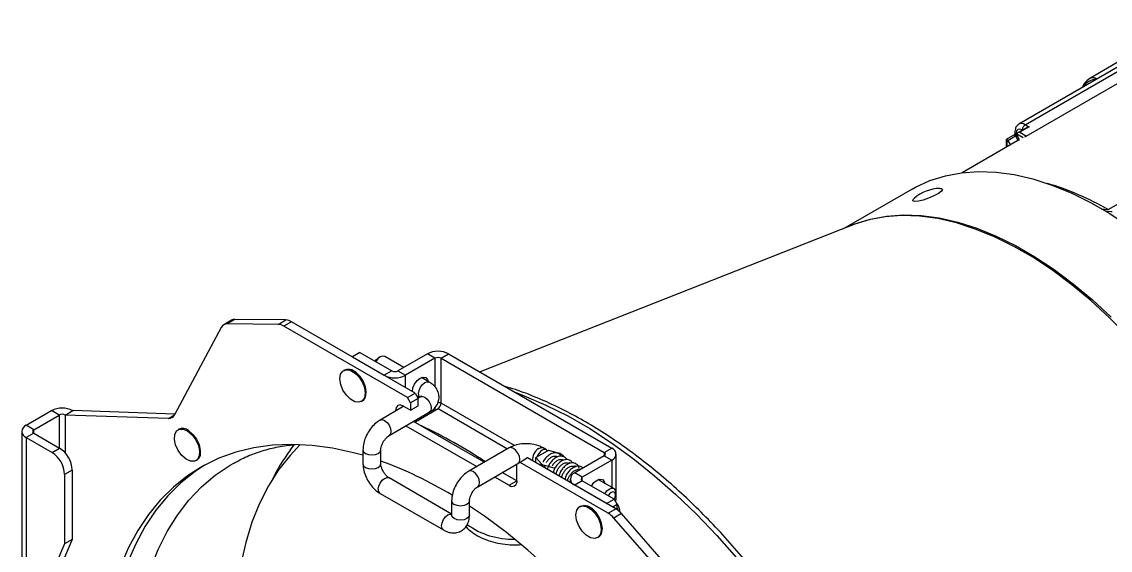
# Model space of a CAD drawing. Extents: x 7 to 113, y 1 to 87.
# Drawn here: x 65.49 to 73.08, y 64.53 to 68.22 of the extents above; entities that cross this region are included whole.
import ezdxf

# ---------------------------------------------------------------- set-up
doc = ezdxf.new("R2010")
doc.units = 0
doc.header["$MEASUREMENT"] = 0
doc.layers.add('OBJECT', color=7, linetype='CONTINUOUS')

msp = doc.modelspace()

# ---------------------------------------------------------------- linework, layer by layer
at = {"layer": 'OBJECT'}
for p, q in [((73.6507, 68.2039), (72.4469, 67.509)), ((72.4915, 67.5043), (73.6755, 68.1878)), ((72.4972, 67.424), (73.8814, 68.2231)), ((73.3959, 68.0934), (72.9411, 67.8261)), ((73.07, 66.9116), (74.9204, 67.9798)), ((72.4991, 67.4832), (72.438, 67.4479)), ((72.5173, 67.4886), (72.453, 67.4515)), ((72.4716, 67.4673), (72.4698, 67.4685)), ((72.4915, 67.5043), (72.5173, 67.4886)), ((72.4385, 67.3931), (72.0511, 67.1694)), ((72.4187, 67.4368), (72.3585, 67.402)), ((72.3585, 67.402), (72.3585, 67.3469)), ((72.3629, 67.3995), (72.3629, 67.3494)), ((72.4239, 67.424), (72.3697, 67.3927)), ((72.3697, 67.3927), (72.3882, 67.3641)), ((72.4191, 67.4559), (72.4186, 67.4356)), ((72.4273, 67.444), (72.4268, 67.4187)), ((72.4414, 67.3947), (72.4268, 67.4187)), ((72.4765, 67.4135), (72.4318, 67.4393)), ((72.4499, 67.3994), (72.4343, 67.43)), ((72.4385, 67.3931), (72.4499, 67.3995)), ((72.453, 67.4515), (72.499, 67.425)), ((72.4883, 67.4196), (72.4972, 67.424)), ((71.7007, 67.0543), (71.2287, 66.7818)), ((71.2839, 66.8036), (68.6852, 65.7779)), ((66.9499, 66.1387), (66.8969, 66.1082)), ((66.9734, 66.1446), (66.9204, 66.114)), ((67.2773, 66.1104), (66.9204, 66.114)), ((67.3303, 66.141), (66.9734, 66.1446)), ((67.2773, 66.1104), (67.3303, 66.141)), ((67.3692, 66.129), (67.3163, 66.0984)), ((68.1796, 65.6), (67.3163, 66.0984)), ((68.2326, 65.6306), (67.3692, 66.129)), ((66.8795, 66.0896), (66.5527, 65.4782)), ((67.8472, 65.9143), (67.7942, 65.8837)), ((67.7942, 65.8837), (68.0169, 65.7551)), ((67.8472, 65.9143), (68.0699, 65.7857)), ((67.9894, 65.8832), (67.9753, 65.875)), ((68.1536, 65.8095), (68.0207, 65.8863)), ((68.3178, 65.9043), (68.1124, 65.7857)), ((68.3708, 65.8737), (68.1654, 65.7551)), ((68.3708, 65.8737), (68.3178, 65.9043)), ((68.3708, 65.8737), (68.3708, 65.6738)), ((68.4132, 65.8737), (68.4663, 65.9043)), ((68.4132, 65.8737), (69.5517, 65.2165)), ((68.4132, 65.5593), (68.4132, 65.8737)), ((68.4663, 65.9043), (69.6047, 65.2471)), ((67.738, 65.7915), (67.7327, 65.7884)), ((67.8206, 65.771), (67.8231, 65.773)), ((67.8263, 65.7702), (67.8234, 65.7686)), ((68.0699, 65.7857), (68.0169, 65.7551)), ((68.1124, 65.7857), (68.1654, 65.7551)), ((68.1654, 65.6694), (68.1654, 65.7551)), ((68.3314, 65.7069), (68.2758, 65.739)), ((67.8859, 65.6603), (67.8888, 65.662)), ((67.8895, 65.6579), (67.8866, 65.6567)), ((67.8577, 65.5719), (67.863, 65.575)), ((68.1796, 65.6), (68.2326, 65.6306)), ((68.2008, 65.5633), (68.1796, 65.6)), ((68.2538, 65.5938), (68.2008, 65.5633)), ((68.2326, 65.6306), (68.2538, 65.5938)), ((68.2421, 65.6141), (68.2636, 65.6017)), ((68.26, 65.6038), (68.2498, 65.6008)), ((68.2689, 65.6048), (68.2528, 65.5955)), ((68.2538, 65.5416), (68.2538, 65.5938)), ((68.2689, 65.6048), (68.2697, 65.6052)), ((65.5173, 65.4058), (65.6942, 65.5079)), ((65.7472, 65.4773), (65.6942, 65.5079)), ((65.7896, 65.4773), (65.8425, 65.5079)), ((66.5561, 65.4846), (65.8425, 65.5079)), ((68.1536, 65.5383), (67.9879, 65.4426)), ((68.0504, 65.3343), (68.3314, 65.4966)), ((68.2008, 65.511), (68.1499, 65.5404)), ((68.2008, 65.5633), (68.2008, 65.511)), ((68.2008, 65.511), (68.2538, 65.5416)), ((68.2291, 65.4285), (68.392, 65.5226)), ((68.3708, 65.5302), (68.3708, 65.5103)), ((68.392, 65.5226), (68.8779, 65.242)), ((68.9253, 65.2637), (68.4132, 65.5593)), ((65.5703, 65.3752), (65.7472, 65.4773)), ((65.7472, 65.4773), (65.7472, 65.2486)), ((66.5104, 65.4538), (65.7896, 65.4773)), ((65.7896, 65.4773), (65.7896, 65.2137)), ((66.5104, 65.4538), (66.5526, 65.4782)), ((68.715, 65.148), (68.2213, 65.433)), ((65.4866, 65.363), (65.4866, 61.7702)), ((65.5703, 65.3752), (65.5173, 65.4058)), ((65.5703, 65.3507), (65.5173, 65.3201)), ((65.5703, 65.3507), (65.5703, 65.3752)), ((65.5703, 65.3507), (65.7506, 65.2466)), ((66.5826, 65.3785), (66.5773, 65.3754)), ((68.1683, 65.4024), (68.662, 65.1174)), ((65.5173, 65.3201), (65.5173, 61.7274)), ((65.5173, 65.3201), (65.6977, 65.216)), ((67.3601, 65.2323), (67.391, 65.2725)), ((65.6977, 65.216), (65.7506, 65.2466)), ((67.8682, 65.2353), (67.8682, 65.1374)), ((67.9932, 65.1374), (67.9932, 65.2353)), ((68.8877, 65.2476), (68.6066, 65.0854)), ((69.0809, 65.185), (69.1564, 65.2286)), ((69.1499, 65.2344), (69.1269, 65.2476)), ((69.1564, 65.2286), (69.1629, 65.2323)), ((69.1629, 65.2323), (69.2345, 65.2111)), ((69.2604, 65.1961), (69.2698, 65.1855)), ((69.5517, 65.192), (69.3463, 65.0734)), ((69.5517, 65.2165), (69.6047, 65.2471)), ((69.5517, 65.2165), (69.5517, 65.192)), ((69.5517, 65.192), (69.6047, 65.1613)), ((69.6355, 64.8898), (69.6355, 65.2042)), ((66.7022, 65.1589), (66.7076, 65.162)), ((66.9662, 65.1421), (66.9748, 65.1469)), ((68.6691, 64.9771), (68.9502, 65.1394)), ((68.9645, 65.1469), (68.9433, 65.1346)), ((68.9433, 65.0187), (68.9433, 65.1346)), ((69.0175, 65.1775), (68.9645, 65.1469)), ((69.5804, 64.7914), (68.9645, 65.1469)), ((69.6333, 64.8219), (69.0175, 65.1775)), ((69.0748, 65.1815), (69.0809, 65.185)), ((69.1111, 65.1401), (69.0748, 65.1815)), ((69.0748, 65.1614), (69.0748, 65.1815)), ((69.0748, 65.1444), (69.0748, 65.1485)), ((69.1111, 65.1234), (69.1111, 65.1401)), ((69.2086, 65.1041), (69.1375, 65.1249)), ((69.1375, 65.1082), (69.1375, 65.1249)), ((69.3133, 65.14), (69.3044, 65.1452)), ((69.3535, 65.1169), (69.3446, 65.122)), ((69.6047, 65.1613), (69.3993, 65.0428)), ((69.6047, 65.1613), (69.6047, 64.9718)), ((65.839, 65.0935), (65.786, 65.063)), ((65.786, 65.063), (65.786, 64.5775)), ((65.839, 65.0935), (65.839, 64.608)), ((68.4869, 64.7864), (68.0504, 65.0384)), ((68.787, 65.0452), (68.8881, 64.9868)), ((68.9411, 65.0174), (68.84, 65.0758)), ((69.3993, 65.0428), (69.3463, 65.0734)), ((69.3875, 65.0972), (69.3858, 65.0982)), ((69.3993, 65.0183), (69.3993, 65.0428)), ((68.8881, 64.9868), (68.9411, 65.0174)), ((68.9432, 65.0162), (68.9411, 65.0174)), ((69.3155, 65.0305), (69.3155, 65.0054)), ((69.3993, 65.0183), (69.3463, 64.9877)), ((69.569, 64.8591), (69.3463, 64.9877)), ((69.622, 64.8897), (69.3993, 65.0183)), ((69.6184, 64.9639), (69.5097, 65.0267)), ((67.9879, 64.9301), (68.4298, 64.675)), ((69.569, 64.8591), (69.622, 64.8897)), ((69.622, 64.8897), (69.6432, 64.8529)), ((69.6313, 64.919), (69.6313, 64.9353)), ((68.4869, 64.8782), (68.4869, 64.7802)), ((68.6119, 64.7802), (68.6119, 64.8782)), ((69.3856, 64.8404), (69.3803, 64.8373)), ((69.4682, 64.8199), (69.4706, 64.8218)), ((69.4738, 64.8191), (69.471, 64.8175)), ((69.5804, 64.7914), (69.6333, 64.8219)), ((69.6432, 64.8529), (69.6114, 64.8346)), ((69.6432, 64.8156), (69.6432, 64.8529)), ((69.6723, 64.789), (69.6193, 64.7584)), ((69.9762, 64.35), (69.6193, 64.7584)), ((70.0291, 64.3806), (69.6723, 64.789)), ((69.5335, 64.7092), (69.5363, 64.7109)), ((69.5371, 64.7068), (69.5342, 64.7056)), ((65.839, 64.608), (65.786, 64.5775)), ((69.5052, 64.6208), (69.5106, 64.6238))]:
    msp.add_line(p, q, dxfattribs=at)
at = {"layer": 'OBJECT', "flags": 128}
for points in [[(71.7007, 67.0543), (71.7248, 67.0677), (71.8258, 67.1139), (71.9332, 67.1477), (72.0463, 67.1688), (72.1645, 67.1772), (72.2873, 67.1728), (72.414, 67.1556), (72.5438, 67.1257), (72.6762, 67.0834), (72.8103, 67.0287), (72.9456, 66.9621), (73.0812, 66.8838), (73.2164, 66.7943)], [(71.8947, 67.0595), (71.9071, 67.0583), (71.9132, 67.0514), (71.9052, 67.0394), (71.8843, 67.024), (71.8533, 67.0073), (71.8163, 66.9914), (71.7784, 66.9785), (71.7447, 66.9704), (71.7197, 66.9682), (71.7068, 66.9721), (71.7078, 66.9817), (71.7155, 66.99)], [(71.2579, 66.7934), (71.3029, 66.812), (71.4102, 66.8458), (71.5233, 66.8669), (71.6416, 66.8753), (71.7643, 66.8709), (71.891, 66.8537), (72.0209, 66.8238), (72.1532, 66.7815), (72.2874, 66.7268), (72.4226, 66.6602), (72.5582, 66.5819), (72.6935, 66.4924), (72.8276, 66.3921), (72.96, 66.2817), (73.0899, 66.1616)], [(73.2062, 66.0269), (73.0795, 66.156), (72.9495, 66.2762), (72.8171, 66.3867), (72.6829, 66.4869), (72.5476, 66.5765), (72.412, 66.6548), (72.2767, 66.7215), (72.1425, 66.7761), (72.0101, 66.8185), (71.8802, 66.8484), (71.7535, 66.8656), (71.6306, 66.87), (71.5124, 66.8616), (71.3992, 66.8405), (71.2918, 66.8067), (71.2839, 66.8036)], [(73.0212, 66.9173), (73.0446, 66.9146), (73.07, 66.9116)], [(73.0982, 66.8953), (73.0876, 66.8965), (73.0534, 66.9005)], [(67.954, 65.8526), (67.9638, 65.8657), (67.9753, 65.875)], [(67.9894, 65.8832), (67.9725, 65.8695), (67.9582, 65.8502)], [(68.0207, 65.8863), (68.0063, 65.8891), (67.9894, 65.8832)], [(67.738, 65.7915), (67.7553, 65.797), (67.784, 65.793), (67.8147, 65.7758), (67.8437, 65.7474), (67.8674, 65.7113), (67.8832, 65.6717), (67.8889, 65.6336), (67.884, 65.6015), (67.869, 65.5792), (67.863, 65.575)], [(67.8915, 65.6357), (67.8862, 65.6729), (67.8712, 65.7117), (67.8481, 65.7473), (67.8199, 65.7755), (67.7898, 65.7929), (67.7615, 65.7973), (67.7614, 65.7973)], [(67.7117, 65.7619), (67.7267, 65.7842), (67.7499, 65.7939), (67.7786, 65.79), (67.8093, 65.7727), (67.8383, 65.7443), (67.8621, 65.7082), (67.8778, 65.6687), (67.8836, 65.6305), (67.8787, 65.5984), (67.8637, 65.5761), (67.8404, 65.5663), (67.8117, 65.5703), (67.781, 65.5876), (67.7521, 65.6159), (67.7283, 65.6521), (67.7126, 65.6916), (67.7068, 65.7297), (67.7117, 65.7619)], [(67.8115, 65.7816), (67.8096, 65.7818), (67.8059, 65.782)], [(68.2128, 65.642), (68.217, 65.6663), (68.2289, 65.6939), (68.2468, 65.718), (68.2679, 65.7351), (68.289, 65.7424), (68.3069, 65.7389), (68.3189, 65.7252), (68.3225, 65.712)], [(67.8888, 65.6384), (67.8905, 65.6418), (67.8912, 65.6435)], [(68.2644, 65.6022), (68.2594, 65.6097), (68.256, 65.6272), (68.2594, 65.6487), (68.2689, 65.6708), (68.2833, 65.6901), (68.3002, 65.7038)], [(68.3002, 65.7038), (68.3171, 65.7097), (68.3314, 65.7069), (68.3314, 65.7069)], [(67.8798, 65.5923), (67.8862, 65.6045), (67.8915, 65.6357)], [(68.2697, 65.6052), (68.2833, 65.6076), (68.3002, 65.6017)], [(68.3002, 65.6017), (68.3171, 65.5881), (68.3314, 65.5687), (68.341, 65.5467), (68.3444, 65.5252), (68.341, 65.5076), (68.3314, 65.4966), (68.3314, 65.4966)], [(68.931, 65.636), (68.9944, 65.6122), (69.1457, 65.5474), (69.298, 65.4708), (69.4506, 65.3827), (69.6028, 65.2836), (69.7542, 65.1737), (69.9039, 65.0535), (70.0515, 64.9236), (70.1963, 64.7845), (70.3377, 64.6368), (70.4752, 64.481)], [(68.1499, 65.5404), (68.1288, 65.5477), (68.1109, 65.5443), (68.099, 65.5305), (68.0948, 65.5085), (68.0949, 65.5043)], [(68.1478, 65.5349), (68.1477, 65.5391), (68.1478, 65.5416)], [(67.9879, 65.4426), (68.0022, 65.4454), (68.0191, 65.4395)], [(68.0191, 65.4395), (68.036, 65.4258), (68.0504, 65.4065), (68.0599, 65.3844), (68.0633, 65.3629), (68.0599, 65.3453), (68.0504, 65.3343), (68.0501, 65.3342)], [(66.6461, 65.3653), (66.6759, 65.3394), (66.7013, 65.3049), (66.7193, 65.2657), (66.7277, 65.2268), (66.7255, 65.1927), (66.7129, 65.1676), (66.6915, 65.1545), (66.6639, 65.155), (66.6334, 65.169), (66.6036, 65.1949), (66.5782, 65.2294), (66.5602, 65.2686), (66.5518, 65.3075), (66.554, 65.3416), (66.5666, 65.3667), (66.588, 65.3798), (66.6156, 65.3793), (66.6461, 65.3653)], [(66.6515, 65.3683), (66.6812, 65.3425), (66.7066, 65.3079), (66.7246, 65.2688), (66.733, 65.2299), (66.7308, 65.1958), (66.7182, 65.1707), (66.7076, 65.162)], [(67.8682, 65.1962), (67.8029, 65.2142), (67.6562, 65.2462), (67.5126, 65.2657), (67.3728, 65.2727), (67.2374, 65.2671), (67.1068, 65.2489), (66.9816, 65.2182), (66.8623, 65.1752), (66.7494, 65.12), (66.6434, 65.0527), (66.5446, 64.9738), (66.4535, 64.8835), (66.3704, 64.7822), (66.2957, 64.6702), (66.2296, 64.5481), (66.1725, 64.4164)], [(67.4308, 65.2713), (67.3591, 65.1959), (67.2797, 65.0945), (67.2087, 64.9824), (67.1466, 64.8602), (67.0936, 64.7284), (67.0499, 64.5876), (67.0157, 64.4384), (66.9911, 64.2813), (66.9763, 64.1172), (66.9728, 64.0396)], [(67.8682, 65.2353), (67.873, 65.2215), (67.8865, 65.2098)], [(67.8865, 65.2098), (67.9068, 65.202), (67.9307, 65.1993), (67.9546, 65.202), (67.9749, 65.2098), (67.9885, 65.2215), (67.9932, 65.2353), (67.9932, 65.2356)], [(68.9189, 65.2446), (68.902, 65.2504), (68.8877, 65.2476)], [(68.9502, 65.1394), (68.9502, 65.1394), (68.9597, 65.1504), (68.9631, 65.168), (68.9597, 65.1895), (68.9502, 65.2116), (68.9358, 65.2309), (68.9189, 65.2446)], [(69.1564, 65.2286), (69.1494, 65.2347), (69.1403, 65.2372), (69.1299, 65.2361), (69.1187, 65.2313), (69.1075, 65.2232), (69.097, 65.2122), (69.088, 65.1992), (69.0809, 65.185)], [(69.0957, 65.2446), (69.1126, 65.2504), (69.1269, 65.2476), (69.1269, 65.2476)], [(66.7626, 65.1272), (66.6964, 65.0833), (66.5976, 65.0044), (66.5065, 64.9141), (66.4234, 64.8128), (66.3487, 64.7008), (66.2826, 64.5787), (66.2255, 64.4469)], [(66.2629, 63.6076), (66.2679, 63.7811), (66.2827, 63.9481), (66.3074, 64.108), (66.3417, 64.2601), (66.3856, 64.4038), (66.4389, 64.5384), (66.5013, 64.6634), (66.5727, 64.7782), (66.6526, 64.8824), (66.7408, 64.9756), (66.8369, 65.0573), (66.9405, 65.1272), (66.9662, 65.1421)], [(67.8682, 65.1374), (67.873, 65.1236), (67.8865, 65.1118)], [(67.8865, 65.1118), (67.9068, 65.104), (67.9307, 65.1013), (67.9546, 65.104), (67.9749, 65.1118), (67.9885, 65.1236), (67.9932, 65.1374)], [(67.9749, 64.9588), (67.9783, 64.9802), (67.9879, 65.0023), (68.0022, 65.0217), (68.0191, 65.0353), (68.036, 65.0412), (68.0504, 65.0384)], [(68.6378, 65.0823), (68.6209, 65.0882), (68.6066, 65.0854), (68.6066, 65.0854)], [(68.6691, 64.9771), (68.6787, 64.9882), (68.682, 65.0057), (68.6787, 65.0272), (68.6691, 65.0493), (68.6547, 65.0686), (68.6378, 65.0823)], [(69.4628, 64.9816), (69.4807, 65.0057), (69.5018, 65.0228), (69.5229, 65.0301), (69.5408, 65.0266), (69.5528, 65.0128), (69.5564, 64.9997)], [(69.5559, 64.9279), (69.5702, 64.9472), (69.5871, 64.9609)], [(69.5871, 64.9609), (69.604, 64.9667), (69.6184, 64.9639), (69.628, 64.9529), (69.6313, 64.9353)], [(69.6013, 64.9364), (69.5898, 64.9271), (69.58, 64.9139)], [(69.6224, 64.8891), (69.6225, 64.8894), (69.629, 64.9044), (69.6313, 64.919), (69.629, 64.931), (69.6225, 64.9385), (69.6128, 64.9404), (69.6013, 64.9364)], [(69.6315, 64.8733), (69.6334, 64.878), (69.6355, 64.8898)], [(68.6119, 64.8775), (68.6072, 64.8644), (68.5936, 64.8527), (68.5734, 64.8448), (68.5494, 64.8421), (68.5255, 64.8448), (68.5052, 64.8527)], [(70.5661, 62.2802), (70.5646, 62.2841), (70.4857, 62.4819), (70.3985, 62.6784), (70.3035, 62.8727), (70.2011, 63.0641), (70.0915, 63.2518), (69.9754, 63.4351), (69.8531, 63.6132), (69.7252, 63.7853), (69.5921, 63.9509), (69.4544, 64.1092), (69.3126, 64.2596), (69.1674, 64.4015), (69.0193, 64.5343), (68.8689, 64.6575), (68.7167, 64.7705), (68.6119, 64.8419)], [(69.3544, 64.7813), (69.3601, 64.8128), (69.3758, 64.8343), (69.3995, 64.843), (69.4285, 64.838), (69.4592, 64.8198), (69.4879, 64.7907), (69.5112, 64.7542), (69.5262, 64.7146), (69.5311, 64.6767), (69.5254, 64.6452), (69.5098, 64.6238), (69.486, 64.615), (69.457, 64.6201), (69.4263, 64.6382), (69.3976, 64.6673), (69.3743, 64.7039), (69.3593, 64.7435), (69.3544, 64.7813)], [(69.3856, 64.8404), (69.4048, 64.8461), (69.4338, 64.8411), (69.4645, 64.8229), (69.4932, 64.7938), (69.5165, 64.7572), (69.5315, 64.7177), (69.5365, 64.6798), (69.5308, 64.6483), (69.5151, 64.6269), (69.5106, 64.6238)], [(69.539, 64.6846), (69.5338, 64.7218), (69.5188, 64.7606), (69.4957, 64.7962), (69.4674, 64.8244), (69.4374, 64.8418), (69.4091, 64.8462), (69.409, 64.8462)], [(69.4591, 64.8305), (69.4572, 64.8307), (69.4534, 64.8309)], [(69.6504, 64.8102), (69.6498, 64.8122), (69.6432, 64.8298)], [(68.4169, 64.7036), (68.4202, 64.7251), (68.4298, 64.7472), (68.4441, 64.7665), (68.4611, 64.7802), (68.478, 64.7861), (68.4869, 64.7854)], [(68.5052, 64.7547), (68.4917, 64.7664), (68.4869, 64.7802)], [(68.6119, 64.7802), (68.6072, 64.7664), (68.5936, 64.7547), (68.5734, 64.7468), (68.5494, 64.7441), (68.5255, 64.7468), (68.5052, 64.7547)], [(68.4298, 64.675), (68.4202, 64.686), (68.4169, 64.7036)], [(69.5274, 64.6412), (69.5338, 64.6534), (69.539, 64.6846)], [(69.5363, 64.6873), (69.538, 64.6907), (69.5388, 64.6924)], [(65.839, 64.608), (65.7774, 64.466), (65.7257, 64.3141), (65.684, 64.153), (65.6526, 63.9832), (65.6316, 63.8055), (65.6211, 63.6207), (65.6211, 63.4293), (65.6316, 63.2323), (65.6526, 63.0304), (65.684, 62.8244), (65.7257, 62.6152), (65.7774, 62.4036), (65.839, 62.1904)], [(65.786, 64.5775), (65.7244, 64.4354), (65.6727, 64.2835), (65.631, 64.1224), (65.5997, 63.9526), (65.5787, 63.775), (65.5682, 63.5901), (65.5682, 63.3988), (65.5787, 63.2017), (65.5997, 62.9998), (65.631, 62.7938), (65.6727, 62.5846), (65.7244, 62.373), (65.786, 62.1598)]]:
    msp.add_lwpolyline(points, dxfattribs=at)
at = {"layer": 'OBJECT'}
for centre, radius, start, end in [((73.0045, 67.7183), 0.125, 120.45829, 158.77067), ((72.9989, 67.6976), 0.1262, 93.17556, 146.8189), ((72.9662, 67.7764), 0.0557, 60.24329, 116.8778), ((72.515, 67.4655), 0.0453, 121.23327, 176.30466), ((72.3519, 67.3816), 0.021, 31.8147, 58.32072), ((72.4327, 67.4565), 0.0137, 182.4776, 246.78623), ((72.4528, 67.4399), 0.021, 181.67917, 208.18071), ((72.0996, 65.2403), 1.9326, 59.86126, 73.57455), ((71.9002, 66.7796), 0.28, 91.12963, 131.28173), ((66.9191, 66.0697), 0.0443, 88.26391, 153.31993), ((66.9723, 66.099), 0.0456, 88.55242, 119.38894), ((67.2736, 66.0294), 0.0811, 58.26759, 87.39289), ((67.3266, 66.06), 0.0811, 58.26759, 87.39289), ((68.392, 65.761), 0.1614, 62.60961, 117.39016), ((68.392, 65.8327), 0.0461, 62.60952, 117.38988), ((68.0911, 65.8984), 0.1614, 242.60964, 297.39012), ((68.0911, 65.8266), 0.0461, 242.60957, 297.38979), ((65.7684, 65.3647), 0.1612, 62.60993, 117.39026), ((68.3926, 65.5199), 0.0445, 62.35728, 91.22608), ((68.3672, 65.5614), 0.0461, 302.60584, 357.39473), ((65.7684, 65.4364), 0.0461, 62.60935, 117.39129), ((66.5129, 65.4982), 0.0445, 266.74809, 333.26241), ((65.5336, 65.363), 0.0458, 110.78439, 249.21616), ((65.575, 65.363), 0.0131, 110.78478, 249.21716), ((66.6092, 65.3205), 0.0638, 48.57801, 114.66856), ((66.8079, 62.2628), 3.465, 56.48292, 64.9286), ((65.5941, 65.0542), 0.1921, 2.60546, 57.39461), ((65.6471, 65.0848), 0.1921, 2.60546, 57.39461), ((68.5022, 64.3926), 1.4176, 143.67693, 153.67001), ((69.142, 65.1675), 0.0899, 120.97172, 186.5643), ((69.2205, 65.1569), 0.0559, 44.45743, 75.54795), ((69.547, 65.2042), 0.0131, 290.78488, 69.21706), ((69.5884, 65.2042), 0.0458, 290.78396, 69.2168), ((67.0267, 62.4944), 2.8313, 58.86919, 70.03961), ((69.1512, 65.1791), 0.0559, 224.15608, 255.8493), ((69.3625, 65.0305), 0.0458, 110.78396, 249.2168), ((69.4039, 65.0305), 0.0131, 110.78488, 249.21706), ((68.0041, 64.9547), 0.0294, 172.08628, 236.60222), ((68.9097, 65.0132), 0.0341, 230.79682, 9.21393), ((68.5161, 64.8798), 0.0292, 183.1364, 248.16256), ((69.5525, 64.6868), 0.1575, 40.45535, 59.10879), ((69.4995, 64.6563), 0.1575, 40.45535, 59.10879), ((68.9134, 65.1586), 0.5477, 234.38816, 271.43433)]:
    msp.add_arc(centre, radius, start, end, dxfattribs=at)
for centre, major_axis, ratio, start_param, end_param in [((72.4687, 67.4189), (-0.0278, 0.0532), 0.576679, 5.522476, 7.093272), ((72.4904, 67.4302), (-0.0428, 0.0792), 0.57707, 5.514279, 6.326964), ((72.3735, 67.3934), (0.015, -0.0087), 0.000056, 2.356206, 3.14156), ((72.4485, 67.4301), (-0.0216, 0.0326), 0.626582, 1.352471, 1.50736), ((72.453, 67.4393), (0.0212, 0), 0.577371, 1.570786, 3.141582), ((68.9849, 65.2575), (-0.0869, 0.1136), 0.226147, 3.302356, 3.555507)]:
    msp.add_ellipse(centre, major_axis=major_axis, ratio=ratio, start_param=start_param, end_param=end_param, dxfattribs=at)
for points, knots in [([(72.4453, 67.5073), (72.4402, 67.5035), (72.4296, 67.4955), (72.421, 67.4768), (72.4197, 67.4628), (72.4191, 67.4559)], [0, 0, 0, 0, 0.31364, 0.664166, 1, 1, 1, 1]), ([(72.5173, 67.4886), (72.5172, 67.4886), (72.5128, 67.4882), (72.5063, 67.4871), (72.5009, 67.4838), (72.4993, 67.4828)], [0, 0, 0, 0, 0.011347, 0.701668, 1, 1, 1, 1]), ([(72.4239, 67.424), (72.4232, 67.4254), (72.4218, 67.4282), (72.42, 67.4316), (72.4187, 67.4342), (72.4188, 67.4351), (72.4188, 67.4356)], [0, 0, 0, 0, 0.247938, 0.495615, 0.752528, 1, 1, 1, 1]), ([(68.3314, 65.4966), (68.3387, 65.5012), (68.3569, 65.5128), (68.3795, 65.5367), (68.3959, 65.5687), (68.4013, 65.604), (68.3946, 65.6389), (68.377, 65.6699), (68.3549, 65.6921), (68.338, 65.7027), (68.3314, 65.7069)], [0, 0, 0, 0, 0.095821, 0.23992, 0.374671, 0.506203, 0.644592, 0.777336, 0.913587, 1, 1, 1, 1]), ([(71.2556, 59.9088), (71.2852, 59.9368), (71.3447, 59.9931), (71.4248, 60.0902), (71.4979, 60.1963), (71.5631, 60.312), (71.6202, 60.4364), (71.6688, 60.5692), (71.7089, 60.71), (71.7402, 60.8582), (71.7627, 61.0131), (71.7761, 61.1741), (71.7806, 61.3407), (71.7761, 61.5122), (71.7626, 61.6879), (71.7403, 61.8672), (71.7092, 62.0494), (71.6694, 62.2339), (71.6212, 62.4199), (71.5648, 62.6069), (71.5003, 62.794), (71.4279, 62.9808), (71.3481, 63.1664), (71.261, 63.3501), (71.167, 63.5315), (71.0665, 63.7097), (70.9597, 63.8841), (70.8471, 64.0541), (70.7291, 64.2191), (70.6062, 64.3784), (70.4787, 64.5315), (70.3471, 64.6779), (70.2119, 64.8169), (70.0736, 64.948), (69.9326, 65.0709), (69.7894, 65.185), (69.6447, 65.2898), (69.4987, 65.385), (69.3522, 65.4701), (69.2055, 65.5451), (69.0593, 65.6087), (68.9447, 65.6524), (68.8795, 65.6708), (68.8621, 65.6757)], [0, 0, 0, 0, 0.024054, 0.048349, 0.072733, 0.097215, 0.121796, 0.146466, 0.171208, 0.196006, 0.220841, 0.245701, 0.270572, 0.295447, 0.320317, 0.345182, 0.370037, 0.394883, 0.41972, 0.444549, 0.46937, 0.494184, 0.518993, 0.543797, 0.568599, 0.5934, 0.618201, 0.643003, 0.667808, 0.692616, 0.71743, 0.74225, 0.767079, 0.791917, 0.816765, 0.841625, 0.866497, 0.89138, 0.916274, 0.941176, 0.966083, 0.990985, 1, 1, 1, 1]), ([(68.2762, 65.6099), (68.2763, 65.6101), (68.2768, 65.6112), (68.2743, 65.6081), (68.2701, 65.6055), (68.2689, 65.6048)], [0, 0, 0, 0, 0.15166, 0.759189, 1, 1, 1, 1]), ([(67.9879, 65.4426), (67.9807, 65.438), (67.9611, 65.4256), (67.9322, 65.3977), (67.9037, 65.3586), (67.8823, 65.3146), (67.8702, 65.2725), (67.8688, 65.2464), (67.8682, 65.2353)], [0, 0, 0, 0, 0.107649, 0.294552, 0.481455, 0.669064, 0.85979, 1, 1, 1, 1]), ([(66.9678, 65.1412), (66.9856, 65.1514), (67.0355, 65.1802), (67.1242, 65.2156), (67.2335, 65.2475), (67.3238, 65.2658), (67.3794, 65.2697), (67.3947, 65.2708)], [0, 0, 0, 0, 0.1411113, 0.3968566, 0.6514817, 0.9039046, 1, 1, 1, 1]), ([(67.9932, 65.2353), (67.9933, 65.2382), (67.9936, 65.2456), (67.9973, 65.2624), (68.006, 65.2839), (68.0193, 65.3057), (68.0346, 65.323), (68.0452, 65.3312), (68.0495, 65.3338), (68.0504, 65.3343)], [0, 0, 0, 0, 0.103119, 0.260964, 0.434649, 0.620163, 0.80764, 0.964032, 1, 1, 1, 1]), ([(69.1269, 65.2476), (69.1194, 65.2516), (69.0989, 65.2623), (69.0602, 65.2734), (69.0121, 65.2786), (68.9633, 65.275), (68.9208, 65.2645), (68.8975, 65.2527), (68.8877, 65.2476)], [0, 0, 0, 0, 0.107646, 0.294559, 0.481466, 0.669085, 0.859816, 1, 1, 1, 1]), ([(69.2496, 65.19), (69.2485, 65.1923), (69.2455, 65.1986), (69.2367, 65.2059), (69.2226, 65.2129), (69.2051, 65.2143), (69.1844, 65.2092), (69.1626, 65.1968), (69.1419, 65.1765), (69.1289, 65.159), (69.1253, 65.1497), (69.1249, 65.1485)], [0, 0, 0, 0, 0.050381, 0.141533, 0.235803, 0.380003, 0.496971, 0.656056, 0.822873, 0.977209, 1, 1, 1, 1]), ([(69.1482, 65.1456), (69.149, 65.1472), (69.1532, 65.1556), (69.1653, 65.1696), (69.1823, 65.1833), (69.1994, 65.1911), (69.2139, 65.1918), (69.2219, 65.1896), (69.2254, 65.1858), (69.2263, 65.1848)], [0, 0, 0, 0, 0.047391, 0.239445, 0.427719, 0.598823, 0.77178, 0.940189, 1, 1, 1, 1]), ([(69.2911, 65.166), (69.2908, 65.1667), (69.2874, 65.1746), (69.277, 65.1833), (69.2621, 65.1893), (69.2475, 65.1907), (69.2308, 65.1879), (69.2102, 65.1782), (69.1883, 65.1606), (69.1699, 65.136), (69.1584, 65.1137), (69.1568, 65.1014), (69.1562, 65.0973)], [0, 0, 0, 0, 0.012537, 0.146561, 0.227671, 0.297988, 0.399406, 0.509612, 0.653021, 0.791666, 0.931177, 1, 1, 1, 1]), ([(67.8682, 65.1374), (67.8686, 65.1289), (67.8695, 65.1057), (67.8793, 65.0667), (67.8989, 65.0224), (67.9263, 64.982), (67.9566, 64.9504), (67.9786, 64.9362), (67.9879, 64.9301)], [0, 0, 0, 0, 0.107644, 0.294549, 0.481452, 0.669065, 0.859793, 1, 1, 1, 1]), ([(68.0504, 65.0384), (68.0479, 65.0399), (68.0417, 65.0439), (68.029, 65.0555), (68.0147, 65.0737), (68.0025, 65.0962), (67.9952, 65.118), (67.9933, 65.1314), (67.9932, 65.1364), (67.9932, 65.1374)], [0, 0, 0, 0, 0.103119, 0.260954, 0.434627, 0.620134, 0.807616, 0.964024, 1, 1, 1, 1]), ([(68.9502, 65.1394), (68.9524, 65.1408), (68.9547, 65.1423), (68.9585, 65.1434), (68.9585, 65.1434)], [0, 0, 0, 0, 0.989485, 1, 1, 1, 1]), ([(69.1887, 65.1221), (69.1911, 65.1264), (69.1975, 65.1376), (69.2132, 65.1532), (69.2316, 65.165), (69.2481, 65.1689), (69.2597, 65.1674), (69.2645, 65.1635), (69.267, 65.1616)], [0, 0, 0, 0, 0.1242462, 0.3198984, 0.5183194, 0.6996204, 0.8502682, 1, 1, 1, 1]), ([(69.3316, 65.1425), (69.3283, 65.1475), (69.3225, 65.156), (69.3096, 65.1637), (69.2938, 65.1678), (69.2754, 65.1659), (69.2552, 65.1574), (69.2348, 65.1429), (69.2157, 65.1211), (69.2015, 65.0967), (69.1978, 65.0814), (69.1961, 65.0743)], [0, 0, 0, 0, 0.103499, 0.179654, 0.26318, 0.389769, 0.486475, 0.611596, 0.748325, 0.884694, 1, 1, 1, 1]), ([(69.2164, 65.0626), (69.217, 65.0678), (69.2183, 65.0789), (69.2277, 65.0989), (69.2415, 65.1183), (69.259, 65.134), (69.2765, 65.1433), (69.292, 65.1458), (69.2985, 65.1435), (69.3017, 65.1424)], [0, 0, 0, 0, 0.140593, 0.29633, 0.441492, 0.594847, 0.749505, 0.876282, 1, 1, 1, 1]), ([(69.3776, 65.103), (69.3769, 65.1066), (69.3751, 65.1168), (69.3654, 65.1303), (69.3487, 65.1421), (69.3273, 65.1447), (69.3055, 65.1392), (69.2841, 65.1268), (69.2635, 65.1076), (69.2472, 65.0831), (69.238, 65.0632), (69.2369, 65.0531), (69.2367, 65.0509)], [0, 0, 0, 0, 0.053818, 0.152482, 0.259413, 0.379845, 0.48657, 0.595036, 0.718107, 0.841128, 0.965772, 1, 1, 1, 1]), ([(69.257, 65.0392), (69.2569, 65.0402), (69.2565, 65.0458), (69.261, 65.0611), (69.2714, 65.081), (69.2866, 65.1), (69.3043, 65.1139), (69.3206, 65.1208), (69.3341, 65.1222), (69.3396, 65.1197), (69.3425, 65.1184)], [0, 0, 0, 0, 0.032557, 0.187124, 0.335346, 0.48036, 0.63603, 0.774563, 0.880128, 1, 1, 1, 1]), ([(69.4033, 65.1063), (69.4011, 65.1088), (69.3945, 65.1162), (69.3777, 65.1208), (69.3565, 65.1196), (69.3338, 65.1098), (69.3114, 65.0924), (69.2929, 65.069), (69.2807, 65.0461), (69.2782, 65.0327), (69.2772, 65.0275)], [0, 0, 0, 0, 0.064172, 0.188718, 0.319674, 0.461101, 0.609081, 0.756403, 0.905665, 1, 1, 1, 1]), ([(68.6066, 65.0854), (68.5994, 65.0808), (68.5798, 65.0684), (68.5509, 65.0405), (68.5224, 65.0014), (68.5011, 64.9574), (68.4889, 64.9154), (68.4875, 64.8892), (68.4869, 64.8782)], [0, 0, 0, 0, 0.107649, 0.294552, 0.481455, 0.669064, 0.85979, 1, 1, 1, 1]), ([(69.2977, 65.0157), (69.2977, 65.0186), (69.2977, 65.0265), (69.3042, 65.0439), (69.3161, 65.0639), (69.3324, 65.0817), (69.3497, 65.0933), (69.3653, 65.0984), (69.3765, 65.0987), (69.381, 65.0957), (69.3829, 65.0945)], [0, 0, 0, 0, 0.085941, 0.236142, 0.379201, 0.529423, 0.681326, 0.795047, 0.916701, 1, 1, 1, 1]), ([(68.6119, 64.8782), (68.6121, 64.8811), (68.6123, 64.8884), (68.6161, 64.9052), (68.6247, 64.9267), (68.6381, 64.9486), (68.6533, 64.9658), (68.6639, 64.9741), (68.6683, 64.9766), (68.6691, 64.9771)], [0, 0, 0, 0, 0.103119, 0.260964, 0.434649, 0.620163, 0.80764, 0.964032, 1, 1, 1, 1]), ([(69.6618, 64.7988), (69.662, 64.8021), (69.6626, 64.8143), (69.6545, 64.8363), (69.6452, 64.8559), (69.6377, 64.8628), (69.6374, 64.8631)], [0, 0, 0, 0, 0.147907, 0.556669, 0.982517, 1, 1, 1, 1]), ([(68.4298, 64.675), (68.4374, 64.671), (68.4565, 64.6611), (68.4886, 64.6535), (68.5245, 64.6552), (68.5578, 64.6682), (68.5846, 64.6915), (68.6027, 64.7223), (68.6109, 64.7524), (68.6116, 64.7724), (68.6119, 64.7802)], [0, 0, 0, 0, 0.0958267, 0.2399223, 0.3746773, 0.5062189, 0.6446128, 0.7773638, 0.913628, 1, 1, 1, 1]), ([(68.4869, 64.7802), (68.4868, 64.7778), (68.4865, 64.7721), (68.4861, 64.7714), (68.4858, 64.771)], [0, 0, 0, 0, 0.420899, 1, 1, 1, 1]), ([(68.5864, 64.6981), (68.5868, 64.6976), (68.5984, 64.6826), (68.6298, 64.6584), (68.6808, 64.626), (68.7414, 64.6007), (68.8079, 64.5824), (68.8782, 64.5728), (68.9322, 64.5698), (68.9615, 64.5726), (68.9673, 64.5731)], [0, 0, 0, 0, 0.005272, 0.154009, 0.310576, 0.472469, 0.635672, 0.798292, 0.960449, 1, 1, 1, 1])]:
    msp.add_open_spline(points, degree=3, knots=knots, dxfattribs=at)

doc.saveas('drawing.dxf')
